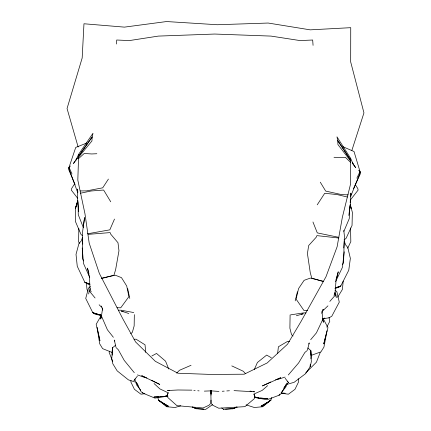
<?xml version="1.0" encoding="UTF-8"?>
<svg xmlns="http://www.w3.org/2000/svg" width="431" height="431" viewBox="0 0 431 431"><rect width="100%" height="100%" fill="white"/><g stroke="black" fill="none" stroke-linecap="round" stroke-linejoin="round"><path stroke-width="0.65" d="M350.845 194.995L350.845 193.083L350.527 202.527L348.819 215.478M211.648 390.949L211.643 393.503L211.33 390.852M350.419 160.806L337.936 144.568L337.759 140.581L336.972 136.832L350.592 158.263L350.532 184.134L342.311 217.51L337.112 246.785L326.003 276.707L301.016 321.494L287.536 344.191L267.172 362.961L244.205 374.205L211.061 374.437L177.949 373.235L155.343 361.323L135.593 341.966L122.851 318.881L99.329 273.383L89.201 243.149L84.961 213.738L77.822 180.136L78.652 154.276L92.994 133.254L92.153 136.983L91.927 140.964L78.054 157.848M254.231 394.516L254.656 397.091L254.193 398.783L244.9 406.654L218.759 408.222L212.828 405.285L211.589 403.809L211.007 400.151L210.791 390.416M82.644 238.488L82.526 258.53L83.533 260.911M134.337 314.652L134.154 325.933L132.317 332.409L130.744 333.616M290.101 314.942L289.896 328.217L291.539 334.742L293.075 335.991M78.851 228.602L78.577 241.651L79.433 243.445M210.5 392.21L210.457 393.487L210.824 390.842M310.25 364.701L310.175 366.716L305.638 373.623L294.136 382.313L287.719 384.15L286.593 383.762M310.643 354.621L310.799 350.592L307.842 347.995M349.87 205.786L349.239 218.673L343.841 231.436M116.435 44.016L116.726 40.018L129.408 40.573L158.349 36.096L214.703 34.044L271.056 36.096L299.992 40.573L312.68 40.018L313.068 45.352M343.776 247.96L344.584 237.556L343.787 230.364M211.061 395.098L211.384 391.095M70.479 165.951L69.008 167.287L68.788 169.776L75.08 184.565M343.195 281.093L342.403 289.449L337.645 297.245M310.363 364.723L310.175 366.716L311.327 361.749L310.799 350.592L311.317 354.756L310.934 358.743M130.981 380.638L130.852 381.952L134.424 389.317L140.975 394.198L144.897 393.686M277.612 353.695L278.394 346.772L287.536 341.422L289.546 341.519M344.24 251.812L342.435 267.339L335.566 281.637M350.155 202.489L350.478 199.887M83.452 225.903L84.551 217.569L82.332 233.71L82.736 244.129M101.441 316.128L102.643 307.987M100.369 317.394L100.741 315.422M211.007 400.151L210.323 403.793L209.008 405.232L203.012 407.99L176.925 405.657L167.837 397.517L167.357 395.814L167.734 393.891M88.667 293.985L89.26 290.92L90.418 288.635M295.197 300.854L297.428 291.765M307.389 350.333L309.259 342.887L308.72 343.965M82.531 235.73L81.012 234.448L75.393 221.415L75.484 208.292L77.779 200.55M271.562 397.511L270.9 400.065L262.818 406.729L254.322 407.51L246.144 404.844M109.501 351.157L109.156 352.423L112.728 361.566M335.981 279.773L338.26 271.789L336.024 280.689L335.076 293.048L333.95 295.359M77.855 200.377L75.484 208.292L77.785 201.487M351.885 150.376L363.953 112.884L350.678 61.919L350.737 27.676L310.185 29.847L268.184 23.042L217.321 24.734L166.565 21.55L124.424 27.126L83.97 23.764L82.176 57.98L67.047 108.531L78.146 147.003M76.799 204.445L77.822 201.406M167.654 393.789L167.212 395.038L168.338 392.862M321.763 313.31L323.288 309.275L322.431 310.277M82.445 237.702L81.163 241.021L78.965 243.477L76.018 254.349L77.257 266.25L84.783 282.213L86.836 283.641L89.982 284.616M287.229 383.423L285.748 387.205L281.104 392.738M320.244 352.423L316.435 362.175L305.687 372.944M350.532 196.8L360.284 172.443L354.018 151.518L342.704 146.626M114.49 219.072L109.824 229.852L87.488 233.796M254.268 369.636L257.388 362.514L266.67 355.069L271.315 357.762M353.522 188.649L360.208 174.049L360.025 171.554L358.608 170.175M342.51 264.709L343.582 262.36L344.207 240.983L345.64 244.9L347.779 247.416L350.36 258.374L348.76 270.232L340.802 285.968L338.75 287.332L334.935 288.393M78.652 154.276L75.904 160.219L77.413 158.053M347.688 248.224L350.823 241.651L350.543 227.951M356.846 178.138L360.025 171.554M326.779 327.134L329.774 321.348L329.031 317.394M101.527 317.275L100.568 319.015L101.484 316.138L107.427 329.812L113.369 337.284M101.436 315.158L96.178 324.274L99.927 340.668L97.099 327.334L99.701 343.814L102.626 348.652L112.006 352.413M74.725 183.681L71.638 188.503L71.287 190.071L77.607 198.19M108.407 179.08L102.723 187.83L86.626 190.879L80.231 190.933M317.227 204.822L324.721 193.277L337.155 194.586L347.391 197.026M279.73 394.155L278.997 395.254L267.139 399.752L254.689 397.484M283.76 388.11L286.329 384.263L281.044 393.756L278.997 395.254L279.838 394.246M78.167 156.976L92.153 136.983L78.781 155.909M77.251 158.069L73.432 163.478L75.113 161.431M137.381 376.139L133.955 380.487L135.151 378.914M350.214 200.221L358.118 190.071L357.768 188.503L355.365 184.754M310.686 339.687L316.413 332.877L322.803 319.387L323.67 322.286L322.501 319.931M329.807 301.436L335.846 294.535L334.779 292.218M288.307 374.954L298.613 362.945L304.83 352.515L306.877 350.769M225.548 409.175L232.778 408.793L236.711 407.074M176.662 373.127L179.452 370.299L191.035 365.299M323.282 310.331L327.953 305.838M78.323 158.829L84.207 153.484L91.738 153.959L96.84 153.727M267.656 385.637L262.177 390.4L253.767 394.117L254.829 396.321L254.22 394.435M115.637 345.177L112.636 347.688L112.049 351.831L112.27 355.16M90.408 286.529L88.463 288.145L85.726 298.414L92.8 312.68L95.418 314.355L101.7 315.53M343.997 239.986L346.088 238.338L352.041 225.472L352.359 212.348L350.263 204.375M192.215 407.117L196.369 408.529L205.576 409.45L212.461 404.687M151.809 356.011L156.518 353.452L165.563 361.167L168.72 368.979M270.743 382.001L262.387 385.928L280.743 377.739L275.474 379.91M232.778 408.793L236.84 407.085M335.199 288.22L340.802 285.968L335.302 287.854M86.943 142.952L75.732 147.434L68.744 168.171L77.785 192.802M180.772 405.743L175.078 407.51L166.581 406.729L158.5 400.065L157.843 397.511M323.148 318.714L324.942 318.1L322.787 318.714M237.19 407.117L233.031 408.529L223.576 409.278M277.542 379.474L285.096 377.071M310.773 355.527L320.944 351.852L323.934 347.106L327.016 330.706L323.751 343.949L327.969 327.673L323.045 318.407M296.356 315.761L303.246 313.784L301.452 314.167M101.393 278.604L113.962 275.204L115.621 269.666L118.967 250.767L117.992 242.734L110.692 234.125L110.164 232.589L88.36 234.34M80.231 193.266L91.167 190.981L103.623 190.033L110.74 201.794M101.49 278.162L115.341 275.22L121.483 277.645L126.709 285.995L128.907 296.62L120.75 307.799L117.038 307.718M322.878 318.768L329.198 317.782L331.816 316.182L339.278 302.131L336.891 291.787L334.995 290.117M290.742 314.845L303.521 312.895L306.037 312.922M168.047 396.111L154.896 398.109L143.178 393.261L141.099 391.704L136.115 382.065L138.232 385.422M169.415 390.281L167.449 390.518L177.955 389.99L191.87 390.147M222.229 391.267L224.195 391.127M226.814 390.939L229.432 390.75M159.104 396.719L153.975 397.016L163.737 396.601L167.632 395.604L164.227 396.428L160.38 396.649M204.348 391.127L211.012 390.863L218.948 391.413M134.068 339.24L136.072 339.202L145.042 344.816L145.694 352.391M307.642 310.514L303.941 310.482L296.075 299.071L298.602 288.517L304.119 280.322L310.358 278.081L323.492 281.276M118.563 310.175L121.084 310.218L133.739 312.545M234.044 390.631L254.613 391.801L253.293 391.601M348.108 194.86L341.708 194.623L325.691 191.1L320.276 182.184M192.565 407.085L196.628 408.793L203.852 409.175M333.998 157.277L337.823 157.563L345.376 157.315L350.575 162.368M281.287 392.927L285.241 393.255M259.096 397.91L254.441 396.876L258.244 397.985L267.996 398.686L260.367 398.018M193.837 390.341L195.146 390.475M197.764 390.739L199.074 390.874M338.631 238.009L316.866 235.622L316.289 237.142L308.682 245.53L307.427 253.53L310.234 272.521L311.742 278.103L323.579 281.68M281.238 393.255L288.431 394.198L294.982 389.317L298.554 381.952L298.225 378.671M249.991 391.1L251.973 391.402M338.89 237.357L317.291 232.891L312.949 221.981M123.174 311.554L121.375 311.117L128.788 313.493M101.242 315.303L92.8 312.68L101.694 315.449M134.768 381.904L128.443 379.883L117.167 370.859L112.847 363.823L111.726 358.818L112.636 347.688L112.696 352.391M137.467 374.905L145.473 377.75M89.632 284.034L84.783 282.213L89.702 284.363M99.609 314.797L101.393 315.465M192.695 407.074L196.628 408.793M146.869 378.025L141.686 375.697L159.75 384.42L151.518 380.25M231.803 365.892L243.251 371.236L245.508 373.661M168.305 392.862L159.89 388.902L154.045 383.536M221.706 407.985L223.829 409.45M116.025 347.526L118.336 349.778L124.22 360.391L134.294 372.696M99.13 304.765L101.414 307.077M89.26 290.92L95.089 297.993M140.738 390.174L136.665 385.023L134.876 379.56M142.365 392.232L143.178 393.261M286.901 383.094L287.719 384.15M353.237 164.475L355.65 167.616L352.364 162.649M287.38 381.144L288.528 382.75L285.198 378.305M350.538 159.89L337.759 140.581L350.705 160.424M352.504 163.182L353.226 164.281L350.592 158.263M87.994 291.146L86.997 289.449L86.389 283.022M91.178 291.798L90.052 289.46L89.449 277.074L87.488 268.114L88.958 273.685M114.84 341.12L114.323 340.027L115.885 346.901M69.008 167.287L71.993 173.957M89.734 277.429L83.533 263.546L82.208 247.97M334.591 293.263L336.395 297.616L335.846 294.535M83.345 227.616L78.27 214.697L78.043 201.8M101.393 306.026L102.777 310.099M100.45 314.668L100.865 315.907M77.855 192.237L77.467 189.074L77.429 198.524L78.733 211.519M350.187 205.404L351.087 208.464L350.236 204.547M127.684 288.625L129.774 298.43M321.914 311.204L322.851 319.376M270.9 400.065L268.658 401.859L261.073 406.153L269.779 400.959L261.946 406.438L270.9 400.065M168.327 406.153L160.747 401.859L158.5 400.065L167.454 406.438L159.626 400.959L168.327 406.153"/></g></svg>
